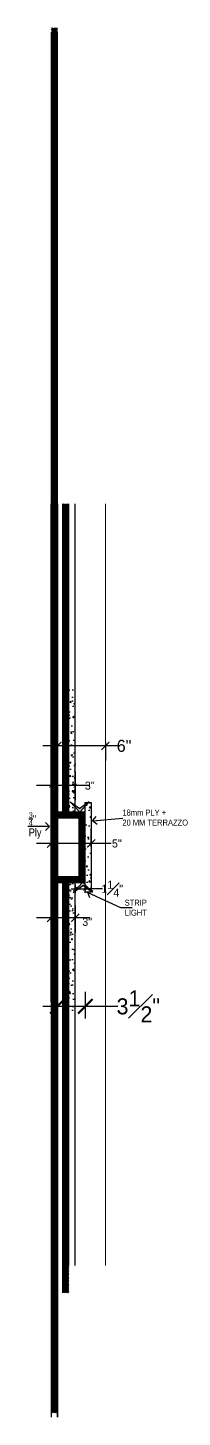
# Model space of a CAD drawing. Header units: inches. Extents: x -109431 to 29005, y -34715 to -1756.
# Drawn here: x -39929.7 to -39910.4, y -12282.8 to -12109.2 of the extents above; entities that cross this region are included whole.
import ezdxf

# ---------------------------------------------------------------- set-up
doc = ezdxf.new("R2010")
doc.units = ezdxf.units.IN
doc.header["$LTSCALE"] = 0.05
doc.header["$MEASUREMENT"] = 0
doc.header["$PDMODE"] = 3
doc.header["$PDSIZE"] = -4
doc.linetypes.add('DASHED2', pattern=[0.375, 0.25, -0.125])
doc.layers.get('Defpoints').update_dxf_attribs({"linetype": 'DASHED2'})
for name, color, linetype in [('Civil Dimension - Text', 7, 'Continuous'), ('Flooring Hatch', 251, 'Continuous'), ('FURNIITURE', 6, 'Continuous'), ('Furniture text & dimension', 7, 'Continuous'), ('text', 4, 'Continuous')]:
    doc.layers.add(name, color=color, linetype=linetype)
doc.layers.add('FURNITURE', color=1, linetype='Continuous', lineweight=18)
doc.layers.add('hatch', color=7, linetype='Continuous', lineweight=25)
doc.styles.add('9-128OF1-4', font='ARIALN.TTF', dxfattribs={"height": 3.0792})
doc.styles.add('ARIAL1', font='romans.shx', dxfattribs={"width": 0.85})
doc.styles.add('style2', font='stylu.ttf')
doc.dimstyles.new('DIM 1-4', dxfattribs={"dimtxt": 3.0792, "dimasz": 1.82, "dimexe": 1.82, "dimexo": 0, "dimgap": 0.09, "dimtad": 0, "dimzin": 0, "dimdsep": 46, "dimlunit": 4, "dimtxsty": '9-128OF1-4', "dimblk": 'ARCHTICK', "dimcen": 1.8125, "dimdle": 1.82, "dimclrd": 8, "dimclre": 8, "dimadec": 0, "dimazin": 0, "dimtfac": 1, "dimtofl": 0, "dimtmove": 0, "dimatfit": 3, "dimldrblk": 'OPEN90', "dimfxl": 1, "dimtolj": 1, "dimtzin": 0, "dimlwd": -1, "dimarcsym": 0})
pattern_1 = [(45, (30167.59122, -2386.82025), (-0.08838834765, 0.08838834765), [])]
pattern_2 = [(45, (30167.09122, -2386.82025), (-0.08838834765, 0.08838834765), [])]
pattern_3 = [(50, (30167.0912, -2386.8202), (1.793150457, -0.156880337), [0.1875, -2.0625]), (355, (30167.0912, -2386.8202), (-0.346878334, 1.880480334), [0.15, -1.65]), (100.4514445, (30167.2406, -2386.8333), (1.446272117, 1.723599977), [0.15935048, -1.75285528]), (46.1842, (30167.0912, -2386.3202), (2.66810333, -0.4137982), [0.28125, -3.09375]), (96.6356355, (30167.3136, -2386.3547), (2.33665486, 2.4352965), [0.23902586, -2.6292844]), (351.184164, (30167.0912, -2386.3202), (2.33665486, 2.4352965), [0.225, -2.475]), (21, (30167.3412, -2386.4452), (1.49226763, -1.006547227), [0.1875, -2.0625]), (326, (30167.3412, -2386.4452), (0.60828833, 1.812875113), [0.15, -1.65]), (71.4514447, (30167.4656, -2386.5291), (2.10055594, 0.80632788), [0.159350475, -1.75285528]), (37.5, (30167.0912, -2386.82025), (0.0303996383, 0.8322346346), [0, -1.63, 0, -1.675, 0, -1.65625]), (7.5, (30167.0912, -2386.82025), (0.657673844, 0.98602928), [0, -0.955, 0, -1.5925, 0, -0.63125]), (327.5, (30166.5337, -2386.82025), (1.3345560904, -0.0563871793), [0, -0.625, 0, -1.95, 0, -2.5875]), (317.5, (30166.2837, -2386.8202), (1.457965423, 0.250262456), [0, -0.8125, 0, -1.295, 0, -1.8375])]

# ---------------------------------------------------------------- blocks, each defined once
blk = doc.blocks.new('_ArchTick')
at = {"color": 0, "const_width": 0.15}
blk.add_lwpolyline([(-0.5, -0.5), (0.5, 0.5)], dxfattribs=at)
blk = doc.blocks.new('*D798')
at = {"layer": 'Defpoints', "color": 0, "ltscale": 50, "transparency": 16777216}
for p in [(-39926.75, -12202.17), (-39923.75, -12202.17), (-39926.75, -12203.91)]:
    blk.add_point(p, dxfattribs=at)
at = {"layer": 'Furniture text & dimension', "color": 8, "lineweight": -2, "ltscale": 50, "transparency": 16777216}
for p, q in [((-39926.75, -12202.17), (-39926.75, -12205.73)), ((-39923.75, -12202.17), (-39923.75, -12205.73))]:
    blk.add_line(p, q, dxfattribs=at)
at = {"layer": 'Furniture text & dimension', "color": 8, "ltscale": 50, "transparency": 16777216}
for p, q in [((-39921.93, -12203.91), (-39928.57, -12203.91)), ((-39922.64, -12203.91), (-39923.75, -12203.91))]:
    blk.add_line(p, q, dxfattribs=at)
at = {"layer": 'Furniture text & dimension', "color": 8, "ltscale": 50, "transparency": 16777216, "xscale": 0.5, "yscale": 0.5, "zscale": 0.5, "rotation": 180}
blk.add_blockref('_ArchTick', (-39926.75, -12203.91), dxfattribs=at)
at = {"layer": 'Furniture text & dimension', "color": 8, "ltscale": 50, "transparency": 16777216, "xscale": 0.5, "yscale": 0.5, "zscale": 0.5}
blk.add_blockref('_ArchTick', (-39923.75, -12203.91), dxfattribs=at)
at = {"layer": 'Furniture text & dimension', "color": 0, "lineweight": 15, "ltscale": 50, "transparency": 16777216, "insert": (-39921.93, -12203.91), "char_height": 1, "attachment_point": 5, "style": 'style2'}
blk.add_mtext('\\A1;3"', dxfattribs=at)
blk = doc.blocks.new('_Open90')
at = {"color": 0, "linetype": 'ByBlock', "lineweight": -2}
for p, q in [((0, 0), (-1, 0)), ((-0.5, 0.5), (0, 0)), ((0, 0), (-0.5, -0.5))]:
    blk.add_line(p, q, dxfattribs=at)
blk = doc.blocks.new('adwawd')
at = {"layer": 'Flooring Hatch', "ltscale": 50, "true_color": 0xcd6928}
h = blk.add_hatch(color=32, dxfattribs=at)
h.dxf.hatch_style = 1
h.paths.add_polyline_path([(-77941.34, -7094.04), (-77946.01, -7099.05), (-77941.34, -7095.73), (-77936.68, -7099.05)])
at = {"layer": 'Civil Dimension - Text', "color": 2, "ltscale": 50}
for p, q in [((-77941.34, -7094.04), (-77946.01, -7099.05)), ((-77946.01, -7099.05), (-77941.34, -7095.73)), ((-77941.34, -7094.04), (-77936.68, -7099.05)), ((-77936.68, -7099.05), (-77941.34, -7095.73))]:
    blk.add_line(p, q, dxfattribs=at)
blk = doc.blocks.new('*D799')
at = {"layer": 'Defpoints', "color": 0, "ltscale": 50, "transparency": 16777216}
for p in [(-39926.75, -12211.14), (-39926.75, -12211.54), (-39921.75, -12211.54)]:
    blk.add_point(p, dxfattribs=at)
at = {"layer": 'Furniture text & dimension', "color": 8, "lineweight": -2, "ltscale": 50, "transparency": 16777216}
for p, q in [((-39926.75, -12211.54), (-39926.75, -12209.32)), ((-39921.75, -12211.54), (-39921.75, -12209.32))]:
    blk.add_line(p, q, dxfattribs=at)
at = {"layer": 'Furniture text & dimension', "color": 8, "ltscale": 50, "transparency": 16777216}
for p, q in [((-39919.93, -12211.14), (-39928.57, -12211.14)), ((-39919.24, -12211.14), (-39921.75, -12211.14))]:
    blk.add_line(p, q, dxfattribs=at)
at = {"layer": 'Furniture text & dimension', "color": 8, "ltscale": 50, "transparency": 16777216, "rotation": 180}
blk.add_blockref('_ArchTick', (-39926.75, -12211.14), dxfattribs=at)
at = {"layer": 'Furniture text & dimension', "color": 8, "ltscale": 50, "transparency": 16777216}
blk.add_blockref('_ArchTick', (-39921.75, -12211.14), dxfattribs=at)
at = {"layer": 'Furniture text & dimension', "color": 0, "lineweight": 15, "ltscale": 50, "transparency": 16777216, "insert": (-39918.55, -12211.14), "char_height": 1, "attachment_point": 5, "style": 'style2'}
blk.add_mtext('\\A1;5"', dxfattribs=at)
blk = doc.blocks.new('*D800')
at = {"layer": 'Defpoints', "color": 0, "ltscale": 50, "transparency": 16777216}
for p in [(-39925.97, -12231.48), (-39925.97, -12232.99), (-39922.47, -12232.99)]:
    blk.add_point(p, dxfattribs=at)
at = {"layer": 'Furniture text & dimension', "color": 8, "lineweight": -2, "ltscale": 50, "transparency": 16777216}
for p, q in [((-39925.97, -12232.99), (-39925.97, -12229.66)), ((-39922.47, -12232.99), (-39922.47, -12229.66))]:
    blk.add_line(p, q, dxfattribs=at)
at = {"layer": 'Furniture text & dimension', "color": 8, "ltscale": 50, "transparency": 16777216}
for p, q in [((-39920.65, -12231.48), (-39927.79, -12231.48)), ((-39918.43, -12231.48), (-39922.47, -12231.48))]:
    blk.add_line(p, q, dxfattribs=at)
at = {"layer": 'Furniture text & dimension', "color": 8, "ltscale": 50, "transparency": 16777216, "xscale": 1.82, "yscale": 1.82, "zscale": 1.82, "rotation": 180}
blk.add_blockref('_ArchTick', (-39925.97, -12231.48), dxfattribs=at)
at = {"layer": 'Furniture text & dimension', "color": 8, "ltscale": 50, "transparency": 16777216, "xscale": 1.82, "yscale": 1.82, "zscale": 1.82}
blk.add_blockref('_ArchTick', (-39922.47, -12231.48), dxfattribs=at)
at = {"layer": 'Furniture text & dimension', "color": 0, "lineweight": 15, "ltscale": 50, "transparency": 16777216, "insert": (-39915.88, -12231.48), "char_height": 2, "attachment_point": 5, "style": 'style2'}
blk.add_mtext('\\A1;3{\\H1x;\\S1#2;}"', dxfattribs=at)
blk = doc.blocks.new('*D801')
at = {"layer": 'Defpoints', "color": 0, "ltscale": 50, "transparency": 16777216}
for p in [(-39926.75, -12218.88), (-39923.75, -12218.88), (-39926.75, -12220.42)]:
    blk.add_point(p, dxfattribs=at)
at = {"layer": 'Furniture text & dimension', "color": 8, "lineweight": -2, "ltscale": 50, "transparency": 16777216}
for p, q in [((-39926.75, -12218.88), (-39926.75, -12222.24)), ((-39923.75, -12218.88), (-39923.75, -12222.24))]:
    blk.add_line(p, q, dxfattribs=at)
at = {"layer": 'Furniture text & dimension', "color": 8, "ltscale": 50, "transparency": 16777216}
blk.add_line((-39921.93, -12220.42), (-39928.57, -12220.42), dxfattribs=at)
at = {"layer": 'Furniture text & dimension', "color": 8, "ltscale": 50, "transparency": 16777216, "rotation": 180}
blk.add_blockref('_ArchTick', (-39926.75, -12220.42), dxfattribs=at)
at = {"layer": 'Furniture text & dimension', "color": 8, "ltscale": 50, "transparency": 16777216}
blk.add_blockref('_ArchTick', (-39923.75, -12220.42), dxfattribs=at)
at = {"layer": 'Furniture text & dimension', "color": 0, "lineweight": 15, "ltscale": 50, "transparency": 16777216, "insert": (-39922.25, -12220.93), "char_height": 1, "attachment_point": 5, "style": 'style2'}
blk.add_mtext('\\A1;3"', dxfattribs=at)
blk = doc.blocks.new('*D803')
at = {"layer": 'Defpoints', "color": 0, "ltscale": 50, "transparency": 16777216}
for p in [(-39925.97, -12197), (-39925.97, -12198.95), (-39919.97, -12198.45)]:
    blk.add_point(p, dxfattribs=at)
at = {"layer": 'Furniture text & dimension', "color": 8, "lineweight": -2, "ltscale": 50, "transparency": 16777216}
for p, q in [((-39925.97, -12197), (-39925.97, -12200.77)), ((-39919.97, -12198.45), (-39919.97, -12200.77))]:
    blk.add_line(p, q, dxfattribs=at)
at = {"layer": 'Furniture text & dimension', "color": 8, "ltscale": 50, "transparency": 16777216}
for p, q in [((-39918.15, -12198.95), (-39927.79, -12198.95)), ((-39918.65, -12198.95), (-39919.97, -12198.95))]:
    blk.add_line(p, q, dxfattribs=at)
at = {"layer": 'Furniture text & dimension', "color": 8, "ltscale": 50, "transparency": 16777216, "rotation": 180}
blk.add_blockref('_ArchTick', (-39925.97, -12198.95), dxfattribs=at)
at = {"layer": 'Furniture text & dimension', "color": 8, "ltscale": 50, "transparency": 16777216}
blk.add_blockref('_ArchTick', (-39919.97, -12198.95), dxfattribs=at)
at = {"layer": 'Furniture text & dimension', "color": 0, "lineweight": 15, "ltscale": 50, "transparency": 16777216, "insert": (-39917.65, -12198.95), "char_height": 1, "attachment_point": 5, "style": 'style2'}
blk.add_mtext('\\A1;{\\H1.5x;6"}', dxfattribs=at)
blk = doc.blocks.new('*D804')
at = {"layer": 'Defpoints', "color": 0, "ltscale": 50, "transparency": 16777216}
for p in [(-39923.75, -12216.29), (-39922.53, -12216.29), (-39922.53, -12216.8)]:
    blk.add_point(p, dxfattribs=at)
at = {"layer": 'Furniture text & dimension', "color": 8, "ltscale": 50, "transparency": 16777216}
for p, q in [((-39924.25, -12216.8), (-39922.03, -12216.8)), ((-39920.33, -12216.8), (-39922.53, -12216.8))]:
    blk.add_line(p, q, dxfattribs=at)
at = {"layer": 'Furniture text & dimension', "color": 8, "lineweight": -2, "ltscale": 50, "transparency": 16777216}
for p, q in [((-39923.75, -12216.29), (-39923.75, -12217.3)), ((-39922.53, -12216.29), (-39922.53, -12217.3))]:
    blk.add_line(p, q, dxfattribs=at)
at = {"layer": 'Furniture text & dimension', "color": 8, "ltscale": 50, "transparency": 16777216, "xscale": 0.5, "yscale": 0.5, "zscale": 0.5, "rotation": 180}
blk.add_blockref('_ArchTick', (-39923.75, -12216.8), dxfattribs=at)
at = {"layer": 'Furniture text & dimension', "color": 8, "ltscale": 50, "transparency": 16777216, "xscale": 0.5, "yscale": 0.5, "zscale": 0.5}
blk.add_blockref('_ArchTick', (-39922.53, -12216.8), dxfattribs=at)
at = {"layer": 'Furniture text & dimension', "color": 0, "lineweight": 15, "ltscale": 50, "transparency": 16777216, "insert": (-39919.13, -12216.8), "char_height": 1, "attachment_point": 5, "style": 'style2'}
blk.add_mtext('\\A1;1{\\H1x;\\S1#4;}"', dxfattribs=at)

msp = doc.modelspace()

# ---------------------------------------------------------------- hatches: boundary and pattern name
at = {"layer": 'hatch', "ltscale": 50}
h = msp.add_hatch(dxfattribs=at)
h.set_pattern_fill('ANSI31', color=36)
h.set_pattern_definition([(45, (30168.37122, -2386.82025), (-0.08838834765, 0.08838834765), [])])
h.paths.add_polyline_path([(-39925.96762, -12109.24378), (-39926.71762, -12109.24378), (-39926.71762, -12282.24378), (-39925.96762, -12282.24378)])
h = msp.add_hatch(dxfattribs=at)
h.set_pattern_fill('ANSI31', color=36)
h.set_pattern_definition(pattern_2)
h.paths.add_polyline_path([(-39924.52762, -12168.69293), (-39925.27762, -12168.69293), (-39925.27762, -12207.2135), (-39924.52762, -12207.2135)])
h = msp.add_hatch(dxfattribs=at)
h.set_pattern_fill('AR-CONC', color=256, scale=0.25)
h.set_pattern_definition(pattern_3)
h.paths.add_polyline_path([(-39923.74762, -12191.72567), (-39924.52762, -12191.72567), (-39924.52762, -12207.2135), (-39923.74762, -12207.2135), (-39923.74762, -12206.72649), (-39924.48996, -12205.92819), (-39923.74762, -12206.45632)])
h = msp.add_hatch(dxfattribs=at)
h.set_pattern_fill('AR-CONC', color=256, scale=0.25)
h.set_pattern_definition(pattern_3)
h.paths.add_polyline_path([(-39921.74762, -12205.99728), (-39922.17235, -12205.99728), (-39922.52762, -12206.37933), (-39922.52762, -12216.78864), (-39922.17235, -12217.17069), (-39921.74762, -12217.17069)])
h = msp.add_hatch(dxfattribs=at)
h.set_pattern_fill('ANSI31', color=36)
h.set_pattern_definition(pattern_1)
h.paths.add_polyline_path([(-39922.52762, -12207.2135), (-39925.96762, -12207.2135), (-39925.96762, -12207.9635), (-39922.52762, -12207.9635)])
h = msp.add_hatch(dxfattribs=at)
h.set_pattern_fill('ANSI31', color=36)
h.set_pattern_definition(pattern_2)
h.paths.add_polyline_path([(-39922.52762, -12207.9635), (-39923.27762, -12207.9635), (-39923.27762, -12215.24249), (-39922.52762, -12215.24249)])
h = msp.add_hatch(dxfattribs=at)
h.set_pattern_fill('ANSI31', color=36)
h.set_pattern_definition(pattern_1)
h.paths.add_polyline_path([(-39922.52762, -12215.24249), (-39925.96762, -12215.24249), (-39925.96762, -12215.99249), (-39922.83011, -12215.99249), (-39922.79903, -12215.95908), (-39922.76796, -12215.99249), (-39922.52762, -12215.99249)])
h = msp.add_hatch(dxfattribs=at)
h.set_pattern_fill('ANSI31', color=36)
h.set_pattern_definition(pattern_2)
h.paths.add_polyline_path([(-39924.52762, -12215.99249), (-39925.28264, -12215.99249), (-39925.28264, -12267.27319), (-39924.52762, -12267.27319)])
h = msp.add_hatch(dxfattribs=at)
h.set_pattern_fill('AR-CONC', color=256, scale=0.25)
h.set_pattern_definition(pattern_3)
h.paths.add_polyline_path([(-39923.74762, -12215.99249), (-39924.52762, -12215.99249), (-39924.52762, -12232.03244), (-39923.74762, -12232.03244)])
h = msp.add_hatch(dxfattribs=at)
h.set_pattern_fill('AR-CONC', color=256, scale=0.25)
h.set_pattern_definition(pattern_3)
h.paths.add_polyline_path([(-39923.74762, -12216.71165), (-39924.52762, -12217.26657), (-39924.52762, -12232.03244), (-39923.74762, -12232.03244)])

# ---------------------------------------------------------------- linework, layer by layer
at = {"layer": 'Civil Dimension - Text', "ltscale": 50}
for p, q in [((-39926.74762, -12207.2135), (-39923.25264, -12207.2135)), ((-39926.74762, -12207.2135), (-39922.52762, -12207.2135)), ((-39922.52762, -12207.2135), (-39926.74762, -12207.2135)), ((-39922.52762, -12207.9635), (-39926.74762, -12207.9635)), ((-39923.27762, -12207.9635), (-39923.27762, -12215.24249)), ((-39925.96762, -12215.24249), (-39922.52762, -12215.24249)), ((-39925.96762, -12215.99249), (-39922.52762, -12215.99249)), ((-39925.28264, -12267.27319), (-39925.28264, -12215.99249)), ((-39923.27762, -12215.9775), (-39923.27762, -12215.99249))]:
    msp.add_line(p, q, dxfattribs=at)
at = {"layer": 'FURNIITURE', "color": 36, "ltscale": 50}
for p, q in [((-39926.71762, -12282.80316), (-39926.71762, -12109.80316)), ((-39925.96762, -12282.80316), (-39925.96762, -12109.80316))]:
    msp.add_line(p, q, dxfattribs=at)
at = {"layer": 'FURNIITURE', "color": 242, "ltscale": 50, "true_color": 0xcd2027}
for p, q in [((-39926.74762, -12230.90651), (-39926.74762, -12168.69293)), ((-39925.99762, -12207.2135), (-39925.99762, -12168.69293)), ((-39925.96762, -12168.69293), (-39925.96762, -12282.80316)), ((-39925.27762, -12207.2135), (-39925.27762, -12168.69293)), ((-39924.52762, -12207.2135), (-39924.52762, -12168.69293)), ((-39923.74762, -12207.2135), (-39923.74762, -12168.69293)), ((-39922.52762, -12205.99728), (-39922.52762, -12217.17069)), ((-39922.52762, -12205.99728), (-39921.74762, -12205.99728)), ((-39921.74762, -12205.99728), (-39921.74762, -12217.17069)), ((-39924.52762, -12263.85041), (-39924.52762, -12215.99249)), ((-39923.74762, -12263.85041), (-39923.74762, -12215.99249)), ((-39922.52762, -12217.17069), (-39921.74762, -12217.17069))]:
    msp.add_line(p, q, dxfattribs=at)
at = {"layer": 'FURNITURE', "color": 244, "ltscale": 50, "true_color": 0x991b1e}
msp.add_line((-39919.96762, -12168.69293), (-39919.96762, -12263.85041), dxfattribs=at)

# ---------------------------------------------------------------- block references
at = {"layer": 'Civil Dimension - Text', "xscale": -0.2553278660945312, "yscale": 0.2553278660945312, "zscale": 0.2553278660945312, "rotation": 180}
msp.add_blockref('adwawd', (-20022.59145, -14018.51426), dxfattribs=at)
at = {"layer": 'Civil Dimension - Text', "xscale": 0.2553278660945312, "yscale": 0.2553278660945312, "zscale": 0.2553278660945312}
msp.add_blockref('adwawd', (-20022.20209, -10404.65371), dxfattribs=at)

# ---------------------------------------------------------------- texts
at = {"layer": 'text', "ltscale": 50, "attachment_point": 1, "style": '9-128OF1-4'}
for s, width, insert, char_height in [('\\A1;{\\H0.7x;\\C30;\\c2254834;\\S3/4;\\H1.42857x;" \\PPly}', 455.5368202, (-39929.54144, -12207.23653), 1), ('{\\C32;\\c2648525;18mm PLY +\\P20 MM TERRAZZO}', 455.5368202, (-39917.86047, -12206.8995), 0.75), ('{\\C30;\\c2254834;STRIP\\PLIGHT}', 657.6176512, (-39917.574, -12218.15471), 0.75)]:
    msp.add_mtext_dynamic_manual_height_columns(s, width=width, gutter_width=15.396, heights=[0], dxfattribs=dict(at, insert=insert, char_height=char_height))

# ---------------------------------------------------------------- dimensions: what is measured, and where the dimension line sits
at = {"layer": 'Furniture text & dimension', "lineweight": 15, "ltscale": 50}
dim = msp.add_linear_dim(base=(-39925.96762, -12198.95398), p1=(-39919.96762, -12198.45464), p2=(-39925.96762, -12197.00295), text='{\\H1.5x;<>}', dimstyle='DIM 1-4', override={"dimtxt": 1, "dimasz": 1, "dimdec": 3, "dimtxsty": 'style2', "dimtdec": 3, "dimtmove": 1, "dimfxl": 0, "dimfrac": 1, "dimarcsym": 1}, dxfattribs=at)
dim.commit()
dim.dimension.update_dxf_attribs({"geometry": '*D803', "text_midpoint": (-39917.65027, -12198.95398), "dimtype": 160})
for base, p1, p2, override, picture, middle in [((-39926.74762, -12203.90568), (-39923.74762, -12202.17199), (-39926.74762, -12202.17199), {"dimtxt": 1, "dimasz": 0.5, "dimdec": 3, "dimtxsty": 'style2', "dimtdec": 3, "dimtmove": 1, "dimfxl": 0, "dimfrac": 1, "dimarcsym": 1}, '*D798', (-39921.92762, -12203.90568)), ((-39926.74762, -12211.14176), (-39921.74762, -12211.53938), (-39926.74762, -12211.53938), {"dimtxt": 1, "dimasz": 1, "dimdec": 3, "dimtxsty": 'style2', "dimtdec": 3, "dimtmove": 1, "dimfxl": 0, "dimfrac": 1, "dimarcsym": 1}, '*D799', (-39918.55049, -12211.14176)), ((-39922.52762, -12216.80459), (-39923.74762, -12216.2875), (-39922.52762, -12216.2875), {"dimtxt": 1, "dimasz": 0.5, "dimexe": 0.5, "dimdec": 3, "dimtxsty": 'style2', "dimdle": 0.5, "dimtdec": 3, "dimtmove": 1, "dimfxl": 0, "dimfrac": 1, "dimarcsym": 1}, '*D804', (-39919.12861, -12216.80459)), ((-39926.74762, -12220.42444), (-39923.75264, -12218.88229), (-39926.74762, -12218.88229), {"dimtxt": 1, "dimasz": 1, "dimdec": 3, "dimtxsty": 'style2', "dimtdec": 3, "dimtmove": 1, "dimfxl": 0, "dimfrac": 1, "dimarcsym": 1}, '*D801', (-39922.24853, -12220.92978)), ((-39925.96762, -12231.47671), (-39922.46762, -12232.98614), (-39925.96762, -12232.98614), {"dimtxt": 2, "dimdec": 3, "dimtxsty": 'style2', "dimtdec": 3, "dimtmove": 1, "dimfxl": 0, "dimfrac": 1, "dimarcsym": 1}, '*D800', (-39915.88122, -12231.47671))]:
    dim = msp.add_linear_dim(base=base, p1=p1, p2=p2, dimstyle='DIM 1-4', override=override, dxfattribs=at)
    dim.commit()
    dim.dimension.update_dxf_attribs({"geometry": picture, "text_midpoint": middle, "dimtype": 160})

# ---------------------------------------------------------------- leaders
at = {"layer": 'Civil Dimension - Text', "ltscale": 50}
for points in [[(-39921.56982, -12208.31648), (-39917.78945, -12207.96431)], [(-39926.93705, -12209.00165), (-39929.65027, -12209.00165)], [(-39922.18625, -12217.27621), (-39918.08414, -12219.13797), (-39916.65831, -12219.13797)]]:
    msp.add_leader(points, dimstyle='DIM 1-4', override={"dimtxt": 75, "dimasz": 1, "dimdec": 1, "dimlunit": 2, "dimtxsty": 'ARIAL1', "dimclrt": 256, "dimtdec": 1, "dimfxl": 0, "dimarcsym": 1}, dxfattribs=at)

doc.saveas('drawing.dxf')
